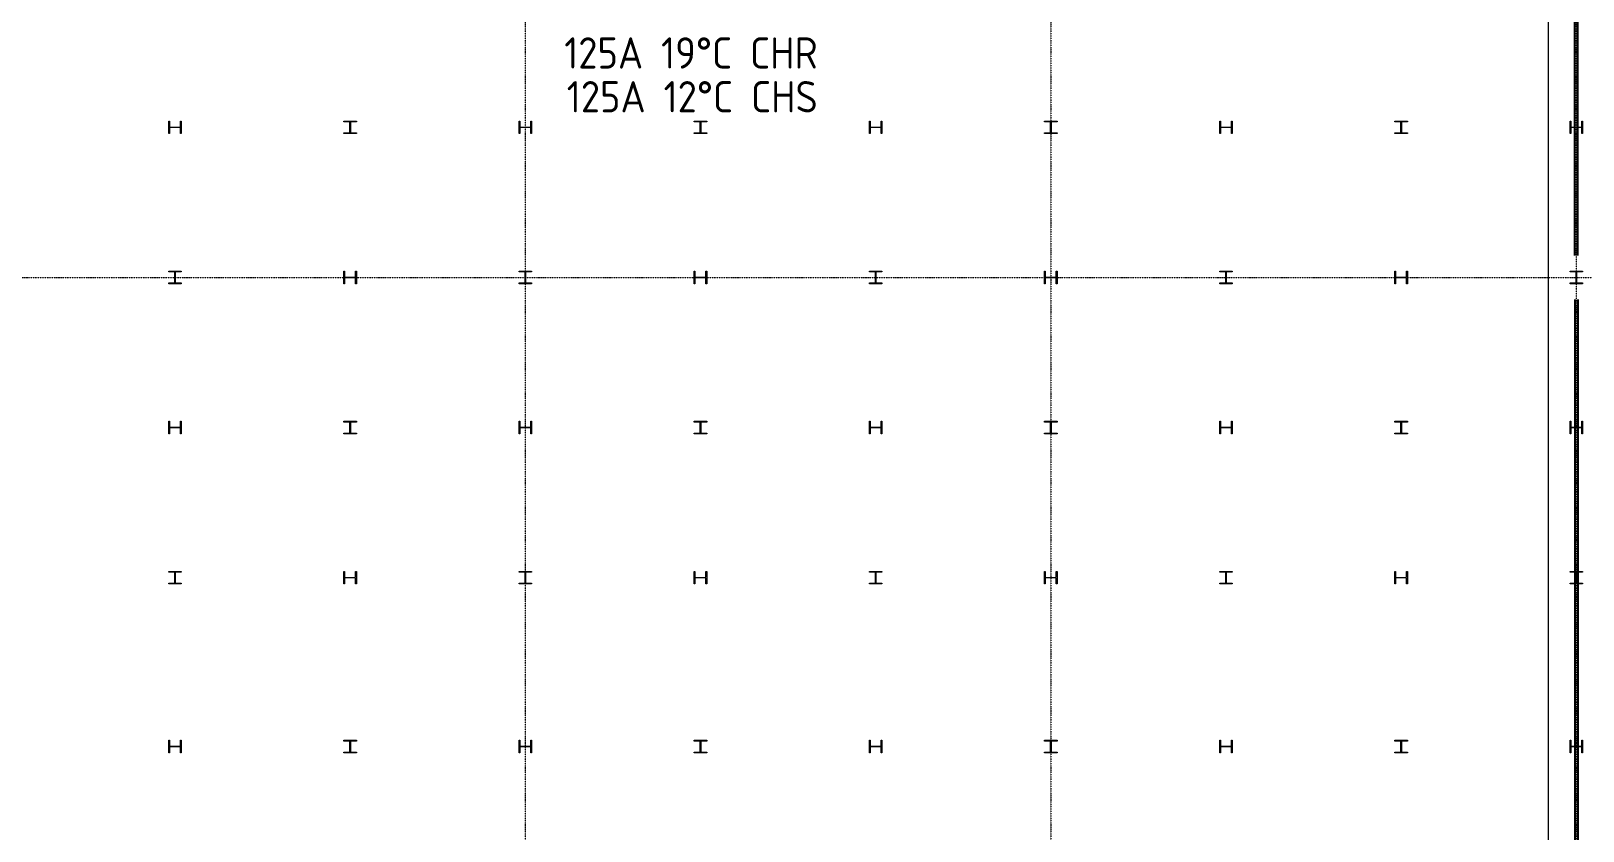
# Model space of a CAD drawing. Extents: x -32000 to 363140, y -29000 to 144266.
# Drawn here: x 151700 to 176506, y 66150 to 78940 of the extents above; entities that cross this region are included whole.
import ezdxf
from ezdxf.enums import TextEntityAlignment as Align

# ---------------------------------------------------------------- set-up
doc = ezdxf.new("R2010")
doc.units = 0
doc.header["$LTSCALE"] = 10
doc.linetypes.add('H12PL25$0$HIDDEN', pattern=[0.4, 0.3, -0.1])
doc.linetypes.add('H12PL25$0$JJP_三點線', pattern=[0.9, 0.3, -0.15, 0, -0.15, 0, -0.15, 0, -0.15])
for name, color, linetype in [('H12PL25$0$A-ZONE', 252, 'Continuous'), ('H12PL25$0$S-COL', 252, 'Continuous'), ('H12PL25$0$S-GRID', 252, 'Continuous'), ('XFDP20$0$A-W-P3_(50K)', 2, 'Continuous'), ('XFM1P20-200k$0$$0$M-PIPE-TEXT', 3, 'Continuous')]:
    doc.layers.add(name, color=color, linetype=linetype)
doc.styles.add('XFM1P20-200k$0$$0$aa-txt', font='isocp.shx', dxfattribs={"bigfont": 'chineset.shx'})

# ---------------------------------------------------------------- blocks, each defined once
blk = doc.blocks.new('XFDP20')
at = {"layer": 'XFDP20$0$A-W-P3_(50K)', "ltscale": 0.5}
for p, q in [((176375, 75350), (176375, 86290)), ((176425, 75350), (176425, 86290)), ((176375, 74650), (176375, 60350)), ((176425, 74650), (176425, 60350))]:
    blk.add_line(p, q, dxfattribs=at)
blk = doc.blocks.new('H12PL25')
at = {"layer": 'H12PL25$0$A-ZONE', "linetype": 'H12PL25$0$HIDDEN', "lineweight": 0}
blk.add_lwpolyline([(175950, 86290), (175950, 350)], dxfattribs=at)
at = {"layer": 'H12PL25$0$S-COL', "lineweight": 0, "flags": 128}
for points in [[(153900, 77500), (153912, 77500), (153912, 77417, 0.41421356), (153925, 77404), (154075, 77404, 0.41421356), (154088, 77417), (154088, 77500), (154100, 77500), (154100, 77300), (154088, 77300), (154088, 77383, 0.41421356), (154075, 77396), (153925, 77396, 0.41421356), (153912, 77383), (153912, 77300), (153900, 77300)], [(156700, 77300), (156700, 77312), (156783, 77312, 0.41421356), (156796, 77325), (156796, 77475, 0.41421356), (156783, 77488), (156700, 77488), (156700, 77500), (156900, 77500), (156900, 77488), (156817, 77488, 0.41421356), (156804, 77475), (156804, 77325, 0.41421356), (156817, 77312), (156900, 77312), (156900, 77300)], [(159500, 77500), (159512, 77500), (159512, 77417, 0.41421356), (159525, 77404), (159675, 77404, 0.41421356), (159688, 77417), (159688, 77500), (159700, 77500), (159700, 77300), (159688, 77300), (159688, 77383, 0.41421356), (159675, 77396), (159525, 77396, 0.41421356), (159512, 77383), (159512, 77300), (159500, 77300)], [(162300, 77300), (162300, 77312), (162383, 77312, 0.41421356), (162396, 77325), (162396, 77475, 0.41421356), (162383, 77488), (162300, 77488), (162300, 77500), (162500, 77500), (162500, 77488), (162417, 77488, 0.41421356), (162404, 77475), (162404, 77325, 0.41421356), (162417, 77312), (162500, 77312), (162500, 77300)], [(165100, 77500), (165112, 77500), (165112, 77417, 0.41421356), (165125, 77404), (165275, 77404, 0.41421356), (165288, 77417), (165288, 77500), (165300, 77500), (165300, 77300), (165288, 77300), (165288, 77383, 0.41421356), (165275, 77396), (165125, 77396, 0.41421356), (165112, 77383), (165112, 77300), (165100, 77300)], [(167900, 77300), (167900, 77312), (167983, 77312, 0.41421356), (167996, 77325), (167996, 77475, 0.41421356), (167983, 77488), (167900, 77488), (167900, 77500), (168100, 77500), (168100, 77488), (168017, 77488, 0.41421356), (168004, 77475), (168004, 77325, 0.41421356), (168017, 77312), (168100, 77312), (168100, 77300)], [(170700, 77500), (170712, 77500), (170712, 77417, 0.41421356), (170725, 77404), (170875, 77404, 0.41421356), (170888, 77417), (170888, 77500), (170900, 77500), (170900, 77300), (170888, 77300), (170888, 77383, 0.41421356), (170875, 77396), (170725, 77396, 0.41421356), (170712, 77383), (170712, 77300), (170700, 77300)], [(173500, 77300), (173500, 77312), (173583, 77312, 0.41421356), (173596, 77325), (173596, 77475, 0.41421356), (173583, 77488), (173500, 77488), (173500, 77500), (173700, 77500), (173700, 77488), (173617, 77488, 0.41421356), (173604, 77475), (173604, 77325, 0.41421356), (173617, 77312), (173700, 77312), (173700, 77300)], [(176300, 77500), (176312, 77500), (176312, 77417, 0.41421356), (176325, 77404), (176475, 77404, 0.41421356), (176488, 77417), (176488, 77500), (176500, 77500), (176500, 77300), (176488, 77300), (176488, 77383, 0.41421356), (176475, 77396), (176325, 77396, 0.41421356), (176312, 77383), (176312, 77300), (176300, 77300)], [(153900, 74900), (153900, 74912), (153983, 74912, 0.41421356), (153996, 74925), (153996, 75075, 0.41421356), (153983, 75088), (153900, 75088), (153900, 75100), (154100, 75100), (154100, 75088), (154017, 75088, 0.41421356), (154004, 75075), (154004, 74925, 0.41421356), (154017, 74912), (154100, 74912), (154100, 74900)], [(156700, 75100), (156712, 75100), (156712, 75017, 0.41421356), (156725, 75004), (156875, 75004, 0.41421356), (156888, 75017), (156888, 75100), (156900, 75100), (156900, 74900), (156888, 74900), (156888, 74983, 0.41421356), (156875, 74996), (156725, 74996, 0.41421356), (156712, 74983), (156712, 74900), (156700, 74900)], [(159500, 74900), (159500, 74912), (159583, 74912, 0.41421356), (159596, 74925), (159596, 75075, 0.41421356), (159583, 75088), (159500, 75088), (159500, 75100), (159700, 75100), (159700, 75088), (159617, 75088, 0.41421356), (159604, 75075), (159604, 74925, 0.41421356), (159617, 74912), (159700, 74912), (159700, 74900)], [(162300, 75100), (162312, 75100), (162312, 75017, 0.41421356), (162325, 75004), (162475, 75004, 0.41421356), (162488, 75017), (162488, 75100), (162500, 75100), (162500, 74900), (162488, 74900), (162488, 74983, 0.41421356), (162475, 74996), (162325, 74996, 0.41421356), (162312, 74983), (162312, 74900), (162300, 74900)], [(165100, 74900), (165100, 74912), (165183, 74912, 0.41421356), (165196, 74925), (165196, 75075, 0.41421356), (165183, 75088), (165100, 75088), (165100, 75100), (165300, 75100), (165300, 75088), (165217, 75088, 0.41421356), (165204, 75075), (165204, 74925, 0.41421356), (165217, 74912), (165300, 74912), (165300, 74900)], [(167900, 75100), (167912, 75100), (167912, 75017, 0.41421356), (167925, 75004), (168075, 75004, 0.41421356), (168088, 75017), (168088, 75100), (168100, 75100), (168100, 74900), (168088, 74900), (168088, 74983, 0.41421356), (168075, 74996), (167925, 74996, 0.41421356), (167912, 74983), (167912, 74900), (167900, 74900)], [(170700, 74900), (170700, 74912), (170783, 74912, 0.41421356), (170796, 74925), (170796, 75075, 0.41421356), (170783, 75088), (170700, 75088), (170700, 75100), (170900, 75100), (170900, 75088), (170817, 75088, 0.41421356), (170804, 75075), (170804, 74925, 0.41421356), (170817, 74912), (170900, 74912), (170900, 74900)], [(173500, 75100), (173512, 75100), (173512, 75017, 0.41421356), (173525, 75004), (173675, 75004, 0.41421356), (173688, 75017), (173688, 75100), (173700, 75100), (173700, 74900), (173688, 74900), (173688, 74983, 0.41421356), (173675, 74996), (173525, 74996, 0.41421356), (173512, 74983), (173512, 74900), (173500, 74900)], [(176300, 74900), (176300, 74912), (176383, 74912, 0.41421356), (176396, 74925), (176396, 75075, 0.41421356), (176383, 75088), (176300, 75088), (176300, 75100), (176500, 75100), (176500, 75088), (176417, 75088, 0.41421356), (176404, 75075), (176404, 74925, 0.41421356), (176417, 74912), (176500, 74912), (176500, 74900)], [(153900, 72700), (153912, 72700), (153912, 72617, 0.41421356), (153925, 72604), (154075, 72604, 0.41421356), (154088, 72617), (154088, 72700), (154100, 72700), (154100, 72500), (154088, 72500), (154088, 72583, 0.41421356), (154075, 72596), (153925, 72596, 0.41421356), (153912, 72583), (153912, 72500), (153900, 72500)], [(156700, 72500), (156700, 72512), (156783, 72512, 0.41421356), (156796, 72525), (156796, 72675, 0.41421356), (156783, 72688), (156700, 72688), (156700, 72700), (156900, 72700), (156900, 72688), (156817, 72688, 0.41421356), (156804, 72675), (156804, 72525, 0.41421356), (156817, 72512), (156900, 72512), (156900, 72500)], [(159500, 72700), (159512, 72700), (159512, 72617, 0.41421356), (159525, 72604), (159675, 72604, 0.41421356), (159688, 72617), (159688, 72700), (159700, 72700), (159700, 72500), (159688, 72500), (159688, 72583, 0.41421356), (159675, 72596), (159525, 72596, 0.41421356), (159512, 72583), (159512, 72500), (159500, 72500)], [(162300, 72500), (162300, 72512), (162383, 72512, 0.41421356), (162396, 72525), (162396, 72675, 0.41421356), (162383, 72688), (162300, 72688), (162300, 72700), (162500, 72700), (162500, 72688), (162417, 72688, 0.41421356), (162404, 72675), (162404, 72525, 0.41421356), (162417, 72512), (162500, 72512), (162500, 72500)], [(165100, 72700), (165112, 72700), (165112, 72617, 0.41421356), (165125, 72604), (165275, 72604, 0.41421356), (165288, 72617), (165288, 72700), (165300, 72700), (165300, 72500), (165288, 72500), (165288, 72583, 0.41421356), (165275, 72596), (165125, 72596, 0.41421356), (165112, 72583), (165112, 72500), (165100, 72500)], [(167900, 72500), (167900, 72512), (167983, 72512, 0.41421356), (167996, 72525), (167996, 72675, 0.41421356), (167983, 72688), (167900, 72688), (167900, 72700), (168100, 72700), (168100, 72688), (168017, 72688, 0.41421356), (168004, 72675), (168004, 72525, 0.41421356), (168017, 72512), (168100, 72512), (168100, 72500)], [(170700, 72700), (170712, 72700), (170712, 72617, 0.41421356), (170725, 72604), (170875, 72604, 0.41421356), (170888, 72617), (170888, 72700), (170900, 72700), (170900, 72500), (170888, 72500), (170888, 72583, 0.41421356), (170875, 72596), (170725, 72596, 0.41421356), (170712, 72583), (170712, 72500), (170700, 72500)], [(173500, 72500), (173500, 72512), (173583, 72512, 0.41421356), (173596, 72525), (173596, 72675, 0.41421356), (173583, 72688), (173500, 72688), (173500, 72700), (173700, 72700), (173700, 72688), (173617, 72688, 0.41421356), (173604, 72675), (173604, 72525, 0.41421356), (173617, 72512), (173700, 72512), (173700, 72500)], [(176300, 72700), (176312, 72700), (176312, 72617, 0.41421356), (176325, 72604), (176475, 72604, 0.41421356), (176488, 72617), (176488, 72700), (176500, 72700), (176500, 72500), (176488, 72500), (176488, 72583, 0.41421356), (176475, 72596), (176325, 72596, 0.41421356), (176312, 72583), (176312, 72500), (176300, 72500)], [(153900, 70100), (153900, 70112), (153983, 70112, 0.41421356), (153996, 70125), (153996, 70275, 0.41421356), (153983, 70288), (153900, 70288), (153900, 70300), (154100, 70300), (154100, 70288), (154017, 70288, 0.41421356), (154004, 70275), (154004, 70125, 0.41421356), (154017, 70112), (154100, 70112), (154100, 70100)], [(156700, 70300), (156712, 70300), (156712, 70217, 0.41421356), (156725, 70204), (156875, 70204, 0.41421356), (156888, 70217), (156888, 70300), (156900, 70300), (156900, 70100), (156888, 70100), (156888, 70183, 0.41421356), (156875, 70196), (156725, 70196, 0.41421356), (156712, 70183), (156712, 70100), (156700, 70100)], [(159500, 70100), (159500, 70112), (159583, 70112, 0.41421356), (159596, 70125), (159596, 70275, 0.41421356), (159583, 70288), (159500, 70288), (159500, 70300), (159700, 70300), (159700, 70288), (159617, 70288, 0.41421356), (159604, 70275), (159604, 70125, 0.41421356), (159617, 70112), (159700, 70112), (159700, 70100)], [(162300, 70300), (162312, 70300), (162312, 70217, 0.41421356), (162325, 70204), (162475, 70204, 0.41421356), (162488, 70217), (162488, 70300), (162500, 70300), (162500, 70100), (162488, 70100), (162488, 70183, 0.41421356), (162475, 70196), (162325, 70196, 0.41421356), (162312, 70183), (162312, 70100), (162300, 70100)], [(165100, 70100), (165100, 70112), (165183, 70112, 0.41421356), (165196, 70125), (165196, 70275, 0.41421356), (165183, 70288), (165100, 70288), (165100, 70300), (165300, 70300), (165300, 70288), (165217, 70288, 0.41421356), (165204, 70275), (165204, 70125, 0.41421356), (165217, 70112), (165300, 70112), (165300, 70100)], [(167900, 70300), (167912, 70300), (167912, 70217, 0.41421356), (167925, 70204), (168075, 70204, 0.41421356), (168088, 70217), (168088, 70300), (168100, 70300), (168100, 70100), (168088, 70100), (168088, 70183, 0.41421356), (168075, 70196), (167925, 70196, 0.41421356), (167912, 70183), (167912, 70100), (167900, 70100)], [(170700, 70100), (170700, 70112), (170783, 70112, 0.41421356), (170796, 70125), (170796, 70275, 0.41421356), (170783, 70288), (170700, 70288), (170700, 70300), (170900, 70300), (170900, 70288), (170817, 70288, 0.41421356), (170804, 70275), (170804, 70125, 0.41421356), (170817, 70112), (170900, 70112), (170900, 70100)], [(173500, 70300), (173512, 70300), (173512, 70217, 0.41421356), (173525, 70204), (173675, 70204, 0.41421356), (173688, 70217), (173688, 70300), (173700, 70300), (173700, 70100), (173688, 70100), (173688, 70183, 0.41421356), (173675, 70196), (173525, 70196, 0.41421356), (173512, 70183), (173512, 70100), (173500, 70100)], [(176300, 70100), (176300, 70112), (176383, 70112, 0.41421356), (176396, 70125), (176396, 70275, 0.41421356), (176383, 70288), (176300, 70288), (176300, 70300), (176500, 70300), (176500, 70288), (176417, 70288, 0.41421356), (176404, 70275), (176404, 70125, 0.41421356), (176417, 70112), (176500, 70112), (176500, 70100)], [(153900, 67600), (153912, 67600), (153912, 67517, 0.41421356), (153925, 67504), (154075, 67504, 0.41421356), (154088, 67517), (154088, 67600), (154100, 67600), (154100, 67400), (154088, 67400), (154088, 67483, 0.41421356), (154075, 67496), (153925, 67496, 0.41421356), (153912, 67483), (153912, 67400), (153900, 67400)], [(156700, 67400), (156700, 67412), (156783, 67412, 0.41421356), (156796, 67425), (156796, 67575, 0.41421356), (156783, 67588), (156700, 67588), (156700, 67600), (156900, 67600), (156900, 67588), (156817, 67588, 0.41421356), (156804, 67575), (156804, 67425, 0.41421356), (156817, 67412), (156900, 67412), (156900, 67400)], [(159500, 67600), (159512, 67600), (159512, 67517, 0.41421356), (159525, 67504), (159675, 67504, 0.41421356), (159688, 67517), (159688, 67600), (159700, 67600), (159700, 67400), (159688, 67400), (159688, 67483, 0.41421356), (159675, 67496), (159525, 67496, 0.41421356), (159512, 67483), (159512, 67400), (159500, 67400)], [(162300, 67400), (162300, 67412), (162383, 67412, 0.41421356), (162396, 67425), (162396, 67575, 0.41421356), (162383, 67588), (162300, 67588), (162300, 67600), (162500, 67600), (162500, 67588), (162417, 67588, 0.41421356), (162404, 67575), (162404, 67425, 0.41421356), (162417, 67412), (162500, 67412), (162500, 67400)], [(165100, 67600), (165112, 67600), (165112, 67517, 0.41421356), (165125, 67504), (165275, 67504, 0.41421356), (165288, 67517), (165288, 67600), (165300, 67600), (165300, 67400), (165288, 67400), (165288, 67483, 0.41421356), (165275, 67496), (165125, 67496, 0.41421356), (165112, 67483), (165112, 67400), (165100, 67400)], [(167900, 67400), (167900, 67412), (167983, 67412, 0.41421356), (167996, 67425), (167996, 67575, 0.41421356), (167983, 67588), (167900, 67588), (167900, 67600), (168100, 67600), (168100, 67588), (168017, 67588, 0.41421356), (168004, 67575), (168004, 67425, 0.41421356), (168017, 67412), (168100, 67412), (168100, 67400)], [(170700, 67600), (170712, 67600), (170712, 67517, 0.41421356), (170725, 67504), (170875, 67504, 0.41421356), (170888, 67517), (170888, 67600), (170900, 67600), (170900, 67400), (170888, 67400), (170888, 67483, 0.41421356), (170875, 67496), (170725, 67496, 0.41421356), (170712, 67483), (170712, 67400), (170700, 67400)], [(173500, 67400), (173500, 67412), (173583, 67412, 0.41421356), (173596, 67425), (173596, 67575, 0.41421356), (173583, 67588), (173500, 67588), (173500, 67600), (173700, 67600), (173700, 67588), (173617, 67588, 0.41421356), (173604, 67575), (173604, 67425, 0.41421356), (173617, 67412), (173700, 67412), (173700, 67400)], [(176300, 67600), (176312, 67600), (176312, 67517, 0.41421356), (176325, 67504), (176475, 67504, 0.41421356), (176488, 67517), (176488, 67600), (176500, 67600), (176500, 67400), (176488, 67400), (176488, 67483, 0.41421356), (176475, 67496), (176325, 67496, 0.41421356), (176312, 67483), (176312, 67400), (176300, 67400)]]:
    blk.add_lwpolyline(points, format="xyb", close=True, dxfattribs=at)
at = {"layer": 'H12PL25$0$S-GRID', "linetype": 'H12PL25$0$JJP_三點線', "lineweight": 0}
for p, q in [((159600, 128250), (159600, -28000)), ((168000, 128250), (168000, -28000)), ((176400, 128250), (176400, -28000)), ((-29000, 75000), (289600, 75000))]:
    blk.add_line(p, q, dxfattribs=at)
blk.add_blockref('XFDP20', (0, 0))
blk = doc.blocks.new('XFM1P20-200k')
at = {"layer": 'XFM1P20-200k$0$$0$M-PIPE-TEXT', "style": 'XFM1P20-200k$0$$0$aa-txt'}
for s, p in [('125A 19%%DC CHR', (164274, 78590, 0)), ('125A 12%%DC CHS', (164274, 77890, 0))]:
    blk.add_text(s, height=500, dxfattribs=at).set_placement(p, align=Align.MIDDLE_RIGHT)

msp = doc.modelspace()

# ---------------------------------------------------------------- block references
msp.add_blockref('H12PL25', (0, 0))

# ---------------------------------------------------------------- next in the draw order: block references
msp.add_blockref('XFM1P20-200k', (0, 0))

doc.saveas('drawing.dxf')
